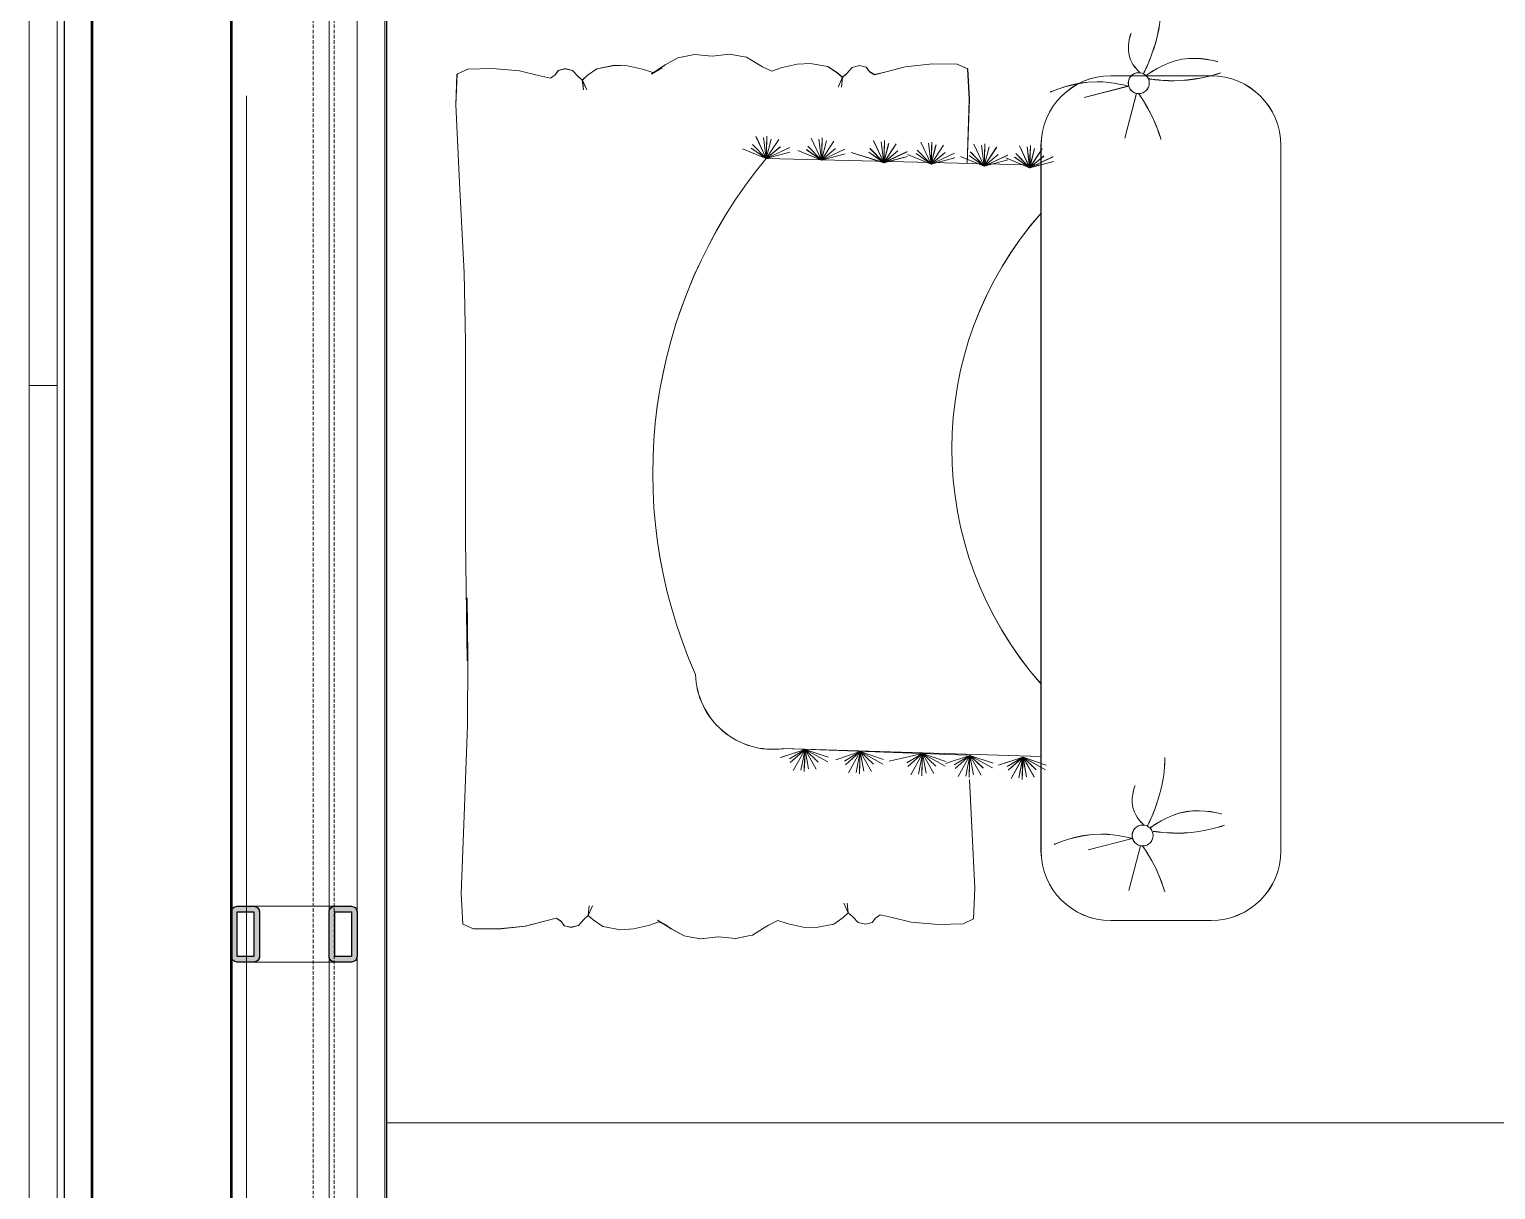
# Model space of a CAD drawing. Header units: millimetres. Extents: x 26282 to 30760, y 1404 to 4574.
# Drawn here: x 27664.8 to 27769.9, y 3028.7 to 3111.9 of the extents above; entities that cross this region are included whole.
import ezdxf

# ---------------------------------------------------------------- set-up
doc = ezdxf.new("R2010")
doc.units = ezdxf.units.MM
doc.header["$LTSCALE"] = 0.25
for name, pattern in [('01-2BASEMENT$0$HIDDEN', [0.375, 0.25, -0.125]), ('DUZ', [0]), ('HIDDEN', [0.375, 0.25, -0.125])]:
    doc.linetypes.add(name, pattern=pattern)
for name, color, linetype, lineweight in [('AB-DUV', 4, 'Continuous', 50), ('FURNITURE (3RDF)', 43, 'Continuous', 20), ('HIDDEN (3RDF)', 145, 'HIDDEN', 13), ('LIGHTENING FIXTURE (3RDF)', 50, 'Continuous', 20), ('METAL PROFILE (3RDF)', 251, 'Continuous', 18), ('seramik-wall-vawe', 73, 'DUZ', 15), ('TEFRİŞ', 181, 'Continuous', 20), ('WALL CLADDING (3RDF)', 43, 'Continuous', 13)]:
    doc.layers.add(name, color=color, linetype=linetype, lineweight=lineweight)
for name, color, linetype in [('ID-PROFIL', 145, 'Continuous'), ('LEATHER (3RDF)', 57, 'Continuous'), ('SIVA (3RDF)', 181, 'Continuous')]:
    doc.layers.add(name, color=color, linetype=linetype)

# ---------------------------------------------------------------- blocks, each defined once
blk = doc.blocks.new('20x40 profil')
at = {"layer": 'METAL PROFILE (3RDF)'}
h = blk.add_hatch(color=256, dxfattribs=at)
edge = h.paths.add_edge_path()
edge.add_line((-1.6, 2), (1.6, 2))
edge.add_arc((1.6, 1.6), 0.4, 360, 450, ccw=False)
edge.add_line((2, 1.6), (2, 0.4))
edge.add_arc((1.6, 0.4), 0.4, 270, 360, ccw=False)
edge.add_line((1.6, 0), (-1.6, 0))
edge.add_arc((-1.6, 0.4), 0.4, 180, 270, ccw=False)
edge.add_line((-2, 0.4), (-2, 1.6))
edge.add_arc((-1.6, 1.6), 0.4, 90, 180, ccw=False)
h.paths.add_polyline_path([(-1.6, 1.6), (1.6, 1.6), (1.6, 0.4), (-1.6, 0.4)], flags=16)
at = {"layer": 'ID-PROFIL'}
blk.add_lwpolyline([(1.6, 2), (-1.6, 2, 0.414214), (-2, 1.6), (-2, 0.4, 0.414214), (-1.6, 0), (1.6, 0, 0.414214), (2, 0.4), (2, 1.6, 0.414214)], format="xyb", close=True, dxfattribs=at)
blk.add_lwpolyline([(1.6, 1.6), (-1.6, 1.6), (-1.6, 0.4), (1.6, 0.4)], close=True, dxfattribs=at)
blk = doc.blocks.new('A$C266E249E')
for p, q in [((141.2, 99.1), (94.6, 71.5)), ((94.2, 58.9), (141.2, 31.3))]:
    blk.add_line(p, q)
blk.add_circle((83.8, 65.6), 12.4)
for points, knots in [([(94.8, 71.2), (94.8, 71.2), (104, 88), (117.3, 101.4), (137.4, 121.6), (165.1, 131.9), (165.1, 131.9)], [0, 0, 0, 0, 1, 1, 1, 2, 2, 2, 2]), ([(71.2, 69.8), (71.2, 69.8), (38.7, 79.9), (12.9, 100.7), (8.3, 104.4), (4.1, 108.3), (0.2, 112.2)], [0, 0, 0, 0, 1, 1, 1, 1.244035, 1.244035, 1.244035, 1.244035]), ([(74, 74.2), (74, 74.2), (74.6, 83.5), (71.2, 91.8), (65.2, 106.7), (48.5, 113.6), (48.5, 113.6)], [0, 0, 0, 0, 1, 1, 1, 2, 2, 2, 2]), ([(70.5, 65.6), (70.5, 65.6), (46.5, 62.6), (27.7, 49.3), (10.4, 37), (0, 17.6), (0, 17.6)], [0, 0, 0, 0, 1, 1, 1, 2, 2, 2, 2]), ([(71.6, 60.4), (71.6, 60.4), (60.9, 45.7), (47.5, 33.4), (29.3, 16.9), (6.9, 5.7), (6.9, 5.7)], [0, 0, 0, 0, 1, 1, 1, 2, 2, 2, 2]), ([(92.6, 56.9), (92.6, 56.9), (95.3, 40.8), (100.8, 25.6), (105.6, 12.4), (112.3, 0), (112.3, 0)], [0, 0, 0, 0, 1, 1, 1, 2, 2, 2, 2])]:
    blk.add_open_spline(points, degree=3, knots=knots)
blk = doc.blocks.new('A$C7FB01C9C')
for p, q in [((4.6, 199), (94.6, 199)), ((4.6, 88.1), (4.6, 199)), ((18.84, 193.51), (18.5, 192.74)), ((21.04, 193.63), (18.84, 193.51)), ((26.61, 193.43), (21.04, 193.63)), ((72.01, 193.75), (65.53, 193.42)), ((77.59, 194.02), (72.01, 193.75)), ((79.78, 193.94), (77.59, 194.02)), ((80.14, 193.17), (79.78, 193.94)), ((18.5, 192.74), (18.49, 190.99)), ((33.1, 193.18), (26.61, 193.43)), ((33.1, 193.18), (38.03, 193.16)), ((46.4, 193.33), (37.72, 193.21)), ((37.72, 193.21), (42.23, 193.21)), ((42.23, 193.21), (38.03, 193.16)), ((60.6, 193.33), (46.4, 193.33)), ((65.53, 193.42), (60.6, 193.33)), ((80.19, 191.42), (80.14, 193.17)), ((80.02, 189.46), (80.19, 191.42)), ((18.49, 190.99), (18.7, 189.04)), ((79.7, 188.08), (80.02, 189.46)), ((18.7, 189.04), (19.05, 187.66)), ((19.05, 187.66), (19.26, 186.82)), ((79.51, 187.24), (79.7, 188.08)), ((79.73, 186.89), (79.51, 187.24)), ((18.72, 186.24), (18.61, 185.75)), ((19.04, 186.47), (18.72, 186.24)), ((19.26, 186.82), (19.04, 186.47)), ((80.06, 186.67), (79.73, 186.89)), ((80.05, 185.65), (80.18, 186.18)), ((80.18, 186.18), (80.06, 186.67)), ((18.61, 185.75), (18.75, 185.22)), ((18.75, 185.22), (19.17, 184.85)), ((79.36, 184.95), (79.63, 185.27)), ((79.63, 185.27), (80.05, 185.65)), ((19.14, 184.17), (18.66, 183.49)), ((19.45, 184.53), (19.14, 184.17)), ((19.17, 184.85), (19.45, 184.53)), ((19.45, 184.53), (20.16, 184.45)), ((20.15, 184.22), (19.45, 184.53)), ((78.66, 184.86), (79.36, 184.95)), ((79.36, 184.95), (78.66, 184.63)), ((79.68, 184.59), (79.36, 184.95)), ((80.17, 183.92), (79.68, 184.59)), ((18.66, 183.49), (18.44, 182.21)), ((80.42, 182.64), (80.17, 183.92)), ((18.44, 182.21), (18.49, 181.27)), ((80.39, 181.71), (80.42, 182.64)), ((18.75, 180.21), (18.49, 181.27)), ((80.15, 180.64), (80.39, 181.71)), ((19.01, 179.47), (18.75, 180.21)), ((79.8, 179.99), (80.45, 179)), ((80.24, 179.22), (79.8, 179.99)), ((79.91, 179.89), (80.15, 180.64)), ((80.24, 179.22), (79.91, 179.89)), ((18.49, 178.57), (19.12, 179.56)), ((18.69, 178.79), (19.12, 179.56)), ((19.01, 179.47), (18.69, 178.79)), ((80.45, 179), (80.96, 178.09)), ((18, 177.65), (18.49, 178.57)), ((80.96, 178.09), (81.01, 177.86)), ((81.01, 177.86), (81.2, 176.91)), ((17.95, 177.42), (17.78, 176.46)), ((17.95, 177.42), (18, 177.65)), ((81.2, 176.91), (81.08, 175.64)), ((17.78, 176.46), (17.93, 175.2)), ((81.22, 174.4), (81.08, 175.64)), ((17.81, 173.95), (17.93, 175.2)), ((18, 173.03), (17.81, 173.95)), ((81.05, 173.47), (81.22, 174.4)), ((18.05, 172.74), (18, 173.03)), ((18.56, 171.95), (18.05, 172.74)), ((73.74, 171.76), (74.44, 173.46)), ((73.74, 171.76), (74.49, 172.84)), ((73.74, 171.76), (74.75, 172.75)), ((73.74, 171.76), (75.31, 172.5)), ((80.32, 172.03), (81.01, 173.18)), ((81.05, 173.47), (81.01, 173.18)), ((18.56, 171.95), (18.76, 171.6)), ((18.76, 171.6), (19.1, 170.94)), ((73.26, 152.06), (73.74, 171.76)), ((73.74, 171.76), (75.24, 171.95)), ((73.74, 171.76), (75.06, 171.72)), ((73.74, 171.76), (75.33, 171.71)), ((73.74, 171.76), (74.58, 170.75)), ((73.74, 171.76), (75.12, 171.41)), ((73.74, 171.76), (74.19, 170.06)), ((73.74, 171.76), (75.1, 170.86)), ((73.74, 171.76), (74.53, 170.08)), ((80, 171.36), (80.32, 172.03)), ((19.1, 170.94), (18.85, 170.18)), ((31.37, 168.98), (30.79, 170.73)), ((30.86, 152.06), (31.43, 170.55)), ((30.96, 157.36), (31.43, 170.55)), ((80, 171.36), (80.26, 170.61)), ((80.26, 170.61), (80.51, 169.55)), ((18.85, 170.18), (18.62, 169.12)), ((31.37, 168.98), (29.85, 169.82)), ((31.37, 168.98), (30.43, 170.04)), ((31.37, 168.98), (30.69, 170.1)), ((73.62, 167.81), (74.32, 169.5)), ((80.56, 168.62), (80.51, 169.55)), ((18.62, 169.12), (18.59, 168.19)), ((31.37, 168.98), (29.78, 169.04)), ((31.37, 168.98), (29.88, 169.27)), ((31.37, 168.98), (29.95, 168.18)), ((31.37, 168.98), (29.97, 168.72)), ((31.37, 168.98), (30.05, 169.03)), ((31.37, 168.98), (30.46, 168.03)), ((31.37, 168.98), (30.47, 167.35)), ((31.37, 168.98), (30.8, 167.32)), ((73.62, 167.81), (74.37, 168.88)), ((73.62, 167.81), (74.63, 168.79)), ((73.62, 167.81), (75.19, 168.54)), ((80.34, 167.34), (80.56, 168.62)), ((18.59, 168.19), (18.83, 166.91)), ((73.62, 167.81), (75.12, 167.99)), ((73.62, 167.81), (74.41, 166.12)), ((73.62, 167.81), (74.98, 166.91)), ((73.62, 167.81), (74.07, 166.1)), ((73.62, 167.81), (75, 167.45)), ((73.62, 167.81), (74.46, 166.79)), ((73.62, 167.81), (75.21, 167.75)), ((73.62, 167.81), (74.94, 167.76)), ((79.87, 166.66), (80.34, 167.34)), ((18.83, 166.91), (19.32, 166.24)), ((19.32, 166.24), (19.64, 165.88)), ((20.35, 166.2), (19.64, 165.88)), ((31.21, 165.02), (30.53, 166.15)), ((31.21, 165.02), (30.63, 166.77)), ((79.56, 166.3), (78.85, 166.61)), ((78.85, 166.37), (79.56, 166.3)), ((79.56, 166.3), (79.87, 166.66)), ((79.83, 165.98), (79.56, 166.3)), ((18.96, 165.18), (18.83, 164.64)), ((19.37, 165.56), (18.96, 165.18)), ((19.64, 165.88), (19.37, 165.56)), ((19.64, 165.88), (20.34, 165.97)), ((31.21, 165.02), (29.62, 165.08)), ((31.21, 165.02), (29.69, 165.86)), ((31.21, 165.02), (29.72, 165.32)), ((31.21, 165.02), (30.27, 166.08)), ((73.44, 163.34), (74.16, 165.68)), ((80.26, 165.6), (79.83, 165.98)), ((80.4, 165.07), (80.26, 165.6)), ((18.83, 164.64), (18.95, 164.16)), ((18.95, 164.16), (19.27, 163.93)), ((31.21, 165.02), (29.79, 164.22)), ((31.21, 165.02), (29.81, 164.77)), ((31.21, 165.02), (29.89, 165.07)), ((31.21, 165.02), (30.3, 164.07)), ((31.21, 165.02), (30.31, 163.4)), ((31.21, 165.02), (30.64, 163.36)), ((73.44, 163.34), (74.2, 164.41)), ((73.44, 163.34), (74.45, 164.32)), ((73.44, 163.34), (75.02, 164.07)), ((79.75, 164.01), (79.97, 164.36)), ((79.97, 164.36), (80.29, 164.59)), ((80.29, 164.59), (80.4, 165.07)), ((19.27, 163.93), (19.5, 163.59)), ((19.5, 163.59), (19.31, 162.74)), ((73.44, 163.34), (74.94, 163.53)), ((73.44, 163.34), (74.76, 163.29)), ((73.44, 163.34), (75.03, 163.28)), ((73.44, 163.34), (74.28, 162.33)), ((73.44, 163.34), (74.82, 162.98)), ((73.44, 163.34), (73.89, 161.64)), ((73.44, 163.34), (74.8, 162.44)), ((73.44, 163.34), (74.23, 161.65)), ((79.96, 163.17), (79.75, 164.01)), ((80.31, 161.79), (79.96, 163.17)), ((19.31, 162.74), (18.99, 161.36)), ((31.07, 160.56), (30.52, 162.94)), ((18.99, 161.36), (18.82, 159.4)), ((31.07, 160.56), (29.55, 161.4)), ((31.07, 160.56), (30.13, 161.61)), ((31.07, 160.56), (30.4, 161.68)), ((73.33, 159.94), (74.03, 161.64)), ((73.33, 159.94), (74.09, 161.02)), ((73.33, 159.94), (74.34, 160.93)), ((80.52, 159.83), (80.31, 161.79)), ((31.07, 160.56), (29.48, 160.61)), ((31.07, 160.56), (29.59, 160.85)), ((31.07, 160.56), (29.65, 159.75)), ((31.07, 160.56), (29.67, 160.3)), ((31.07, 160.56), (29.75, 160.6)), ((31.07, 160.56), (30.17, 159.61)), ((31.07, 160.56), (30.17, 158.93)), ((31.07, 160.56), (30.51, 158.89)), ((73.33, 159.94), (74.91, 160.68)), ((73.33, 159.94), (74.84, 160.13)), ((73.33, 159.94), (74.66, 159.9)), ((73.33, 159.94), (74.92, 159.89)), ((73.33, 159.94), (74.17, 158.93)), ((73.33, 159.94), (74.71, 159.59)), ((73.33, 159.94), (73.78, 158.24)), ((73.33, 159.94), (74.69, 159.04)), ((73.33, 159.94), (74.12, 158.26)), ((80.5, 158.08), (80.52, 159.83)), ((18.82, 159.4), (18.87, 157.65)), ((30.94, 157.16), (30.36, 158.91)), ((30.94, 157.16), (29.42, 158)), ((30.94, 157.16), (30, 158.22)), ((30.94, 157.16), (30.26, 158.28)), ((73.19, 156.14), (73.89, 157.84)), ((80.16, 157.32), (80.5, 158.08)), ((18.87, 157.65), (19.22, 156.89)), ((19.22, 156.89), (21.42, 156.8)), ((21.42, 156.8), (29.2, 157.18)), ((30.94, 157.16), (29.35, 157.22)), ((30.94, 157.16), (29.45, 157.45)), ((30.94, 157.16), (29.52, 156.36)), ((30.94, 157.16), (29.54, 156.91)), ((30.94, 157.16), (29.62, 157.21)), ((30.94, 157.16), (30.04, 156.21)), ((30.94, 157.16), (30.04, 155.53)), ((30.94, 157.16), (30.37, 155.5)), ((73.19, 156.14), (73.95, 157.21)), ((73.19, 156.14), (74.21, 157.12)), ((73.19, 156.14), (74.77, 156.87)), ((73.39, 157.36), (77.97, 157.2)), ((77.97, 157.2), (80.16, 157.32)), ((73.19, 156.14), (74.7, 156.32)), ((73.19, 156.14), (74.52, 156.09)), ((73.19, 156.14), (74.78, 156.08)), ((73.19, 156.14), (74.03, 155.12)), ((73.19, 156.14), (74.57, 155.78)), ((73.19, 156.14), (73.64, 154.44)), ((73.19, 156.14), (74.55, 155.24)), ((73.19, 156.14), (73.98, 154.45)), ((30.81, 153.35), (30.23, 155.1)), ((73.08, 152.87), (73.78, 154.57)), ((30.81, 153.35), (29.29, 154.19)), ((30.81, 153.35), (29.32, 153.65)), ((30.81, 153.35), (29.87, 154.41)), ((30.81, 153.35), (30.13, 154.48)), ((73.08, 152.87), (73.83, 153.95)), ((73.08, 152.87), (74.09, 153.86)), ((73.08, 152.87), (74.65, 153.61)), ((30.81, 153.35), (29.22, 153.41)), ((30.81, 153.35), (29.39, 152.55)), ((30.81, 153.35), (29.41, 153.1)), ((30.81, 153.35), (29.49, 153.4)), ((30.81, 153.35), (29.9, 152.4)), ((30.81, 153.35), (29.91, 151.73)), ((30.81, 153.35), (30.24, 151.69)), ((73.08, 152.87), (74.58, 153.06)), ((73.08, 152.87), (73.87, 151.19)), ((73.08, 152.87), (74.44, 151.97)), ((73.08, 152.87), (73.53, 151.17)), ((73.08, 152.87), (74.46, 152.52)), ((73.08, 152.87), (73.92, 151.86)), ((73.08, 152.87), (74.67, 152.82)), ((73.08, 152.87), (74.4, 152.83)), ((74.67, 152.06), (24.1, 152.06)), ((19.1, 147.06), (19.1, 139.86)), ((79.67, 139.86), (79.67, 147.06)), ((24.1, 134.86), (74.67, 134.86))]:
    blk.add_line(p, q)
for centre, radius, start, end in [((51.16, 144.49), 35.41, 50.3753, 114.017), ((36.92, 171.29), 5.55, 91.8209, 187.6573), ((52.94, 132.96), 25.49, 48.5282, 131.4718), ((24.1, 147.06), 5, 90, 180), ((74.67, 147.06), 5, 0, 90), ((24.1, 139.86), 5, 180, 270), ((74.67, 139.86), 5, 270, 0)]:
    blk.add_arc(centre, radius, start, end)
at = {"extrusion": (0, 0, -1), "xscale": 0.0607998452222824, "yscale": 0.0607998452222824, "zscale": -0.0607998452222824, "rotation": 45.00000000000016}
for p in [(-25.98, 138.35), (-79.93, 138.63)]:
    blk.add_blockref('A$C266E249E', p, dxfattribs=at)
blk = doc.blocks.new('ODA-210')
at = {"layer": 'METAL PROFILE (3RDF)'}
h = blk.add_hatch(color=256, dxfattribs=at)
edge = h.paths.add_edge_path()
edge.add_line((100.6, 201.1), (103.8, 201.1))
edge.add_arc((103.8, 200.7), 0.4, 0, 90, ccw=False)
edge.add_line((104.2, 200.7), (104.2, 199.5))
edge.add_arc((103.8, 199.5), 0.4, -90, 0, ccw=False)
edge.add_line((103.8, 199.1), (100.6, 199.1))
edge.add_arc((100.6, 199.5), 0.4, -180, -90, ccw=False)
edge.add_line((100.2, 199.5), (100.2, 200.7))
edge.add_arc((100.6, 200.7), 0.4, -270, -180, ccw=False)
h.paths.add_polyline_path([(100.6, 200.7), (103.8, 200.7), (103.8, 199.5), (100.6, 199.5)], flags=16)
h = blk.add_hatch(color=256, dxfattribs=at)
edge = h.paths.add_edge_path()
edge.add_line((100.6, 194.1), (103.8, 194.1))
edge.add_arc((103.8, 193.7), 0.4, 0, 90, ccw=False)
edge.add_line((104.2, 193.7), (104.2, 192.5))
edge.add_arc((103.8, 192.5), 0.4, -90, 0, ccw=False)
edge.add_line((103.8, 192.1), (100.6, 192.1))
edge.add_arc((100.6, 192.5), 0.4, -180, -90, ccw=False)
edge.add_line((100.2, 192.5), (100.2, 193.7))
edge.add_arc((100.6, 193.7), 0.4, -270, -180, ccw=False)
h.paths.add_polyline_path([(100.6, 193.7), (103.8, 193.7), (103.8, 192.5), (100.6, 192.5)], flags=16)
at = {"layer": 'HIDDEN (3RDF)', "ltscale": 10, "elevation": 0}
for points in [[(-3.69, 192.1), (181.32, 192.1)], [(-3.69, 190.1), (181.32, 190.1)]]:
    blk.add_lwpolyline(points, dxfattribs=at)
at = {"layer": 'LEATHER (3RDF)', "elevation": -2.27}
blk.add_lwpolyline([(19.72, 192.2), (14.62, 192.2), (14.62, 190), (166.32, 190), (166.32, 192.2), (161.22, 192.2)], dxfattribs=at)
at = {"layer": 'LIGHTENING FIXTURE (3RDF)', "linetype": '01-2BASEMENT$0$HIDDEN', "ltscale": 4}
for p, q in [((19.72, 195.25, -2.27), (163.16, 195.25, -2.27)), ((19.72, 193.75, -2.27), (163.16, 193.75, -2.27))]:
    blk.add_line(p, q, dxfattribs=at)
at = {"layer": 'METAL PROFILE (3RDF)'}
blk.add_line((-52.42, 201.1, -5.07), (181.32, 201.1, -0.02), dxfattribs=at)
at = {"layer": 'METAL PROFILE (3RDF)', "elevation": 0}
for points in [[(100.2, 193.1), (100.2, 200.1)], [(104.2, 193.1), (104.2, 200.1)], [(21.72, 194.1), (159.22, 194.1)]]:
    blk.add_lwpolyline(points, dxfattribs=at)
at = {"layer": 'WALL CLADDING (3RDF)', "ltscale": 0.25}
for p, q in [((16.72, 192.1, 0), (164.22, 192.1, 0)), ((14.72, 190.1, 0), (166.22, 190.1, 0))]:
    blk.add_line(p, q, dxfattribs=at)
at = {"layer": 'FURNITURE (3RDF)', "xscale": -1}
blk.add_blockref('A$C7FB01C9C', (120.32, -9, 0), dxfattribs=at)
at = {"layer": 'METAL PROFILE (3RDF)', "color": 4}
for p in [(102.2, 199.1, 0), (102.2, 192.1, 0)]:
    blk.add_blockref('20x40 profil', p, dxfattribs=at)
blk = doc.blocks.new('A$C187D15ED')
at = {"layer": 'FURNITURE (3RDF)', "xscale": -1, "rotation": 90}
blk.add_blockref('ODA-210', (8309.96, 2944.21, 0), dxfattribs=at)

msp = doc.modelspace()

# ---------------------------------------------------------------- linework, layer by layer
at = {"layer": 'AB-DUV', "ltscale": 100}
msp.add_lwpolyline([(27669.283, 2835.735), (27669.283, 3221.031)], dxfattribs=at)
at = {"layer": 'seramik-wall-vawe', "ltscale": 0.25}
for points in [[(27664.783, 3086.39), (27666.783, 3086.39), (27666.783, 3146.39), (27664.783, 3146.39)], [(27664.783, 3026.39), (27666.783, 3026.39), (27666.783, 3086.39), (27664.783, 3086.39)]]:
    msp.add_lwpolyline(points, close=True, dxfattribs=at)
at = {"layer": 'SIVA (3RDF)'}
msp.add_line((27667.283, 3233.39), (27667.283, 2785.39), dxfattribs=at)

# ---------------------------------------------------------------- block references
at = {"layer": 'AB-DUV', "ltscale": 100}
msp.add_blockref('A$C187D15ED', (19570.424, 205.028, 5.126), dxfattribs=at)

# ---------------------------------------------------------------- next in the draw order: hatches: boundary and pattern name
at = {"layer": 'METAL PROFILE (3RDF)'}
h = msp.add_hatch(color=256, dxfattribs=at)
edge = h.paths.add_edge_path()
edge.add_line((27679.283, 3048.636), (27679.283, 3045.436))
edge.add_arc((27679.683, 3045.436), 0.4, 180, 270)
edge.add_line((27679.683, 3045.036), (27680.883, 3045.036))
edge.add_arc((27680.883, 3045.436), 0.4, 270, 360)
edge.add_line((27681.283, 3045.436), (27681.283, 3048.636))
edge.add_arc((27680.883, 3048.636), 0.4, 360, 450)
edge.add_line((27680.883, 3049.036), (27679.683, 3049.036))
edge.add_arc((27679.683, 3048.636), 0.4, 450, 540)
h.paths.add_polyline_path([(27679.683, 3048.636), (27679.683, 3045.436), (27680.883, 3045.436), (27680.883, 3048.636)], flags=16)
h = msp.add_hatch(color=256, dxfattribs=at)
edge = h.paths.add_edge_path()
edge.add_line((27679.283, 3048.636), (27679.283, 3045.436))
edge.add_arc((27679.683, 3045.436), 0.4, -180, -90)
edge.add_line((27679.683, 3045.036), (27680.883, 3045.036))
edge.add_arc((27680.883, 3045.436), 0.4, -90, 0)
edge.add_line((27681.283, 3045.436), (27681.283, 3048.636))
edge.add_arc((27680.883, 3048.636), 0.4, 0, 90)
edge.add_line((27680.883, 3049.036), (27679.683, 3049.036))
edge.add_arc((27679.683, 3048.636), 0.4, 90, 180)
h.paths.add_polyline_path([(27679.683, 3048.636), (27679.683, 3045.436), (27680.883, 3045.436), (27680.883, 3048.636)], flags=16)
h = msp.add_hatch(color=256, dxfattribs=at)
edge = h.paths.add_edge_path()
edge.add_line((27686.283, 3048.636), (27686.283, 3045.436))
edge.add_arc((27686.683, 3045.436), 0.4, 180, 270)
edge.add_line((27686.683, 3045.036), (27687.883, 3045.036))
edge.add_arc((27687.883, 3045.436), 0.4, 270, 360)
edge.add_line((27688.283, 3045.436), (27688.283, 3048.636))
edge.add_arc((27687.883, 3048.636), 0.4, 360, 450)
edge.add_line((27687.883, 3049.036), (27686.683, 3049.036))
edge.add_arc((27686.683, 3048.636), 0.4, 450, 540)
h.paths.add_polyline_path([(27686.683, 3048.636), (27686.683, 3045.436), (27687.883, 3045.436), (27687.883, 3048.636)], flags=16)
h = msp.add_hatch(color=256, dxfattribs=at)
edge = h.paths.add_edge_path()
edge.add_line((27686.283, 3048.636), (27686.283, 3045.436))
edge.add_arc((27686.683, 3045.436), 0.4, -180, -90)
edge.add_line((27686.683, 3045.036), (27687.883, 3045.036))
edge.add_arc((27687.883, 3045.436), 0.4, -90, 0)
edge.add_line((27688.283, 3045.436), (27688.283, 3048.636))
edge.add_arc((27687.883, 3048.636), 0.4, 0, 90)
edge.add_line((27687.883, 3049.036), (27686.683, 3049.036))
edge.add_arc((27686.683, 3048.636), 0.4, 90, 180)
h.paths.add_polyline_path([(27686.683, 3048.636), (27686.683, 3045.436), (27687.883, 3045.436), (27687.883, 3048.636)], flags=16)

# ---------------------------------------------------------------- next in the draw order: linework, layer by layer
at = {"layer": 'AB-DUV', "ltscale": 100}
msp.add_lwpolyline([(27679.283, 2835.735), (27679.283, 3221.031)], dxfattribs=at)
at = {"layer": 'FURNITURE (3RDF)'}
for p, q in [((27690.385, 3033.514, 5.126), (27690.385, 3123.514, 5.126)), ((27706.744, 3109.332, 5.126), (27705.47, 3109.088, 5.126)), ((27707.678, 3109.303, 5.126), (27706.744, 3109.332, 5.126)), ((27708.743, 3109.067, 5.126), (27707.678, 3109.303, 5.126)), ((27709.399, 3108.715, 5.126), (27710.387, 3109.362, 5.126)), ((27710.161, 3109.158, 5.126), (27709.399, 3108.715, 5.126)), ((27710.161, 3109.158, 5.126), (27709.494, 3108.823, 5.126)), ((27710.387, 3109.362, 5.126), (27711.294, 3109.873, 5.126)), ((27711.294, 3109.873, 5.126), (27711.523, 3109.925, 5.126)), ((27711.523, 3109.925, 5.126), (27712.478, 3110.112, 5.126)), ((27712.478, 3110.112, 5.126), (27713.749, 3109.995, 5.126)), ((27714.988, 3110.138, 5.126), (27713.749, 3109.995, 5.126)), ((27715.911, 3109.97, 5.126), (27714.988, 3110.138, 5.126)), ((27715.911, 3109.97, 5.126), (27716.209, 3109.924, 5.126)), ((27717.353, 3109.233, 5.126), (27716.209, 3109.924, 5.126)), ((27718.024, 3108.912, 5.126), (27717.353, 3109.233, 5.126)), ((27718.024, 3108.912, 5.126), (27718.772, 3109.171, 5.126)), ((27718.772, 3109.171, 5.126), (27719.834, 3109.43, 5.126)), ((27720.767, 3109.478, 5.126), (27719.834, 3109.43, 5.126)), ((27722.045, 3109.261, 5.126), (27720.767, 3109.478, 5.126)), ((27722.726, 3108.785, 5.126), (27722.045, 3109.261, 5.126)), ((27723.781, 3109.174, 5.126), (27723.406, 3108.749, 5.126)), ((27724.313, 3109.313, 5.126), (27723.781, 3109.174, 5.126)), ((27724.797, 3109.202, 5.126), (27724.313, 3109.313, 5.126)), ((27725.028, 3108.881, 5.126), (27724.797, 3109.202, 5.126)), ((27727.594, 3109.222, 5.126), (27726.219, 3108.873, 5.126)), ((27729.55, 3109.434, 5.126), (27727.594, 3109.222, 5.126)), ((27731.303, 3109.418, 5.126), (27729.55, 3109.434, 5.126)), ((27732.069, 3109.079, 5.126), (27731.303, 3109.418, 5.126)), ((27695.449, 3108.697, 5.126), (27695.361, 3106.503, 5.126)), ((27696.211, 3109.053, 5.126), (27695.449, 3108.697, 5.126)), ((27697.963, 3109.106, 5.126), (27696.211, 3109.053, 5.126)), ((27699.921, 3108.934, 5.126), (27697.963, 3109.106, 5.126)), ((27701.301, 3108.613, 5.126), (27699.921, 3108.934, 5.126)), ((27702.144, 3108.424, 5.126), (27701.301, 3108.613, 5.126)), ((27702.491, 3108.647, 5.126), (27702.144, 3108.424, 5.126)), ((27702.718, 3108.973, 5.126), (27702.491, 3108.647, 5.126)), ((27703.201, 3109.093, 5.126), (27702.718, 3108.973, 5.126)), ((27703.735, 3108.966, 5.126), (27703.201, 3109.093, 5.126)), ((27704.115, 3108.548, 5.126), (27703.735, 3108.966, 5.126)), ((27704.436, 3108.279, 5.126), (27704.115, 3108.548, 5.126)), ((27704.794, 3108.598, 5.126), (27704.436, 3108.279, 5.126)), ((27704.524, 3107.578, 5.126), (27704.436, 3108.279, 5.126)), ((27704.436, 3108.279, 5.126), (27704.756, 3107.576, 5.126)), ((27705.47, 3109.088, 5.126), (27704.794, 3108.598, 5.126)), ((27709.494, 3108.823, 5.126), (27708.743, 3109.067, 5.126)), ((27723.089, 3108.473, 5.126), (27722.726, 3108.785, 5.126)), ((27723.089, 3108.473, 5.126), (27722.778, 3107.768, 5.126)), ((27723.01, 3107.766, 5.126), (27723.089, 3108.473, 5.126)), ((27723.406, 3108.749, 5.126), (27723.089, 3108.473, 5.126)), ((27725.378, 3108.666, 5.126), (27725.028, 3108.881, 5.126)), ((27726.219, 3108.873, 5.126), (27725.378, 3108.666, 5.126)), ((27732.186, 3106.886, 5.126), (27732.069, 3109.079, 5.126)), ((27749.528, 3108.59, 5.126), (27742.328, 3108.59, 5.126)), ((27740.429, 3107.035, 5.126), (27743.617, 3107.847, 5.126)), ((27744.176, 3107.325, 5.126), (27743.344, 3104.12, 5.126)), ((27695.361, 3106.503, 5.126), (27695.632, 3100.931, 5.126)), ((27732.024, 3102.305, 5.126), (27732.186, 3106.886, 5.126)), ((27717.62, 3102.654, 5.126), (27716.889, 3104.229, 5.126)), ((27717.62, 3102.654, 5.126), (27717.433, 3104.158, 5.126)), ((27717.62, 3102.654, 5.126), (27717.676, 3104.243, 5.126)), ((27717.62, 3102.654, 5.126), (27717.975, 3104.035, 5.126)), ((27717.62, 3102.654, 5.126), (27718.521, 3104.015, 5.126)), ((27717.62, 3102.654, 5.126), (27717.667, 3103.979, 5.126)), ((27721.578, 3102.535, 5.126), (27720.848, 3104.11, 5.126)), ((27721.578, 3102.535, 5.126), (27721.392, 3104.039, 5.126)), ((27721.578, 3102.535, 5.126), (27721.635, 3104.124, 5.126)), ((27721.578, 3102.535, 5.126), (27721.934, 3103.916, 5.126)), ((27721.578, 3102.535, 5.126), (27722.48, 3103.896, 5.126)), ((27726.045, 3102.357, 5.126), (27725.314, 3103.931, 5.126)), ((27726.045, 3102.357, 5.126), (27726.101, 3103.946, 5.126)), ((27717.62, 3102.654, 5.126), (27715.922, 3103.353, 5.126)), ((27717.62, 3102.654, 5.126), (27716.548, 3103.409, 5.126)), ((27717.62, 3102.654, 5.126), (27716.635, 3103.666, 5.126)), ((27717.62, 3102.654, 5.126), (27718.633, 3103.491, 5.126)), ((27717.62, 3102.654, 5.126), (27719.308, 3103.441, 5.126)), ((27717.62, 3102.654, 5.126), (27719.322, 3103.103, 5.126)), ((27721.578, 3102.535, 5.126), (27719.88, 3103.234, 5.126)), ((27721.578, 3102.535, 5.126), (27720.506, 3103.29, 5.126)), ((27721.578, 3102.535, 5.126), (27720.594, 3103.547, 5.126)), ((27721.578, 3102.535, 5.126), (27721.625, 3103.86, 5.126)), ((27721.578, 3102.535, 5.126), (27722.591, 3103.372, 5.126)), ((27721.578, 3102.535, 5.126), (27723.266, 3103.322, 5.126)), ((27721.578, 3102.535, 5.126), (27723.28, 3102.984, 5.126)), ((27726.045, 3102.357, 5.126), (27723.708, 3103.078, 5.126)), ((27726.045, 3102.357, 5.126), (27724.973, 3103.111, 5.126)), ((27726.045, 3102.357, 5.126), (27725.06, 3103.368, 5.126)), ((27726.045, 3102.357, 5.126), (27725.858, 3103.86, 5.126)), ((27726.045, 3102.357, 5.126), (27726.4, 3103.737, 5.126)), ((27726.045, 3102.357, 5.126), (27726.946, 3103.718, 5.126)), ((27726.045, 3102.357, 5.126), (27726.092, 3103.681, 5.126)), ((27726.045, 3102.357, 5.126), (27727.058, 3103.194, 5.126)), ((27726.045, 3102.357, 5.126), (27727.733, 3103.144, 5.126)), ((27729.44, 3102.249, 5.126), (27727.742, 3102.947, 5.126)), ((27729.44, 3102.249, 5.126), (27728.368, 3103.003, 5.126)), ((27729.44, 3102.249, 5.126), (27728.455, 3103.26, 5.126)), ((27729.44, 3102.249, 5.126), (27728.71, 3103.823, 5.126)), ((27729.44, 3102.249, 5.126), (27729.254, 3103.752, 5.126)), ((27729.44, 3102.249, 5.126), (27729.496, 3103.838, 5.126)), ((27729.44, 3102.249, 5.126), (27729.796, 3103.629, 5.126)), ((27729.44, 3102.249, 5.126), (27730.342, 3103.61, 5.126)), ((27729.44, 3102.249, 5.126), (27729.487, 3103.573, 5.126)), ((27729.44, 3102.249, 5.126), (27730.453, 3103.086, 5.126)), ((27729.44, 3102.249, 5.126), (27731.128, 3103.036, 5.126)), ((27733.248, 3102.11, 5.126), (27732.176, 3102.865, 5.126)), ((27733.248, 3102.11, 5.126), (27732.263, 3103.121, 5.126)), ((27733.248, 3102.11, 5.126), (27732.517, 3103.685, 5.126)), ((27733.248, 3102.11, 5.126), (27733.061, 3103.613, 5.126)), ((27733.248, 3102.11, 5.126), (27733.304, 3103.699, 5.126)), ((27733.248, 3102.11, 5.126), (27733.603, 3103.49, 5.126)), ((27733.248, 3102.11, 5.126), (27734.149, 3103.471, 5.126)), ((27733.248, 3102.11, 5.126), (27733.295, 3103.434, 5.126)), ((27733.248, 3102.11, 5.126), (27734.261, 3102.947, 5.126)), ((27733.248, 3102.11, 5.126), (27734.936, 3102.897, 5.126)), ((27736.51, 3101.996, 5.126), (27735.526, 3103.007, 5.126)), ((27736.51, 3101.996, 5.126), (27735.78, 3103.571, 5.126)), ((27736.51, 3101.996, 5.126), (27736.324, 3103.499, 5.126)), ((27736.51, 3101.996, 5.126), (27736.567, 3103.585, 5.126)), ((27736.51, 3101.996, 5.126), (27736.866, 3103.376, 5.126)), ((27736.51, 3101.996, 5.126), (27737.412, 3103.357, 5.126)), ((27736.51, 3101.996, 5.126), (27736.557, 3103.32, 5.126)), ((27736.51, 3101.996, 5.126), (27737.523, 3102.833, 5.126)), ((27737.328, 3103.59, 5.126), (27737.328, 3053.013, 5.126)), ((27754.528, 3053.013, 5.126), (27754.528, 3103.59, 5.126)), ((27737.328, 3102.176, 5.126), (27717.62, 3102.654, 5.126)), ((27726.045, 3102.357, 5.126), (27727.747, 3102.805, 5.126)), ((27729.44, 3102.249, 5.126), (27731.142, 3102.697, 5.126)), ((27733.248, 3102.11, 5.126), (27731.549, 3102.809, 5.126)), ((27733.248, 3102.11, 5.126), (27734.95, 3102.558, 5.126)), ((27736.51, 3101.996, 5.126), (27734.812, 3102.695, 5.126)), ((27736.51, 3101.996, 5.126), (27735.438, 3102.75, 5.126)), ((27736.51, 3101.996, 5.126), (27738.198, 3102.783, 5.126)), ((27736.51, 3101.996, 5.126), (27738.212, 3102.444, 5.126)), ((27695.632, 3100.931, 5.126), (27695.964, 3094.447, 5.126)), ((27695.964, 3094.447, 5.126), (27696.057, 3089.52, 5.126)), ((27696.057, 3089.52, 5.126), (27696.059, 3075.316, 5.126)), ((27696.059, 3075.316, 5.126), (27696.172, 3066.634, 5.126)), ((27696.172, 3066.634, 5.126), (27696.175, 3071.15, 5.126)), ((27696.175, 3071.15, 5.126), (27696.228, 3066.946, 5.126)), ((27696.2, 3062.018, 5.126), (27696.228, 3066.946, 5.126)), ((27696.2, 3062.018, 5.126), (27695.954, 3055.529, 5.126)), ((27720.403, 3060.287, 5.126), (27718.66, 3059.71, 5.126)), ((27732.028, 3059.876, 5.126), (27718.834, 3060.342, 5.126)), ((27737.328, 3059.772, 5.126), (27718.834, 3060.342, 5.126)), ((27720.403, 3060.287, 5.126), (27719.281, 3059.61, 5.126)), ((27720.403, 3060.287, 5.126), (27719.35, 3059.347, 5.126)), ((27720.403, 3060.287, 5.126), (27719.563, 3058.768, 5.126)), ((27720.403, 3060.287, 5.126), (27720.111, 3058.8, 5.126)), ((27720.403, 3060.287, 5.126), (27720.347, 3058.698, 5.126)), ((27720.403, 3060.287, 5.126), (27720.357, 3058.963, 5.126)), ((27720.403, 3060.287, 5.126), (27721.355, 3059.381, 5.126)), ((27720.403, 3060.287, 5.126), (27720.66, 3058.885, 5.126)), ((27720.403, 3060.287, 5.126), (27722.069, 3059.719, 5.126)), ((27720.403, 3060.287, 5.126), (27721.206, 3058.866, 5.126)), ((27720.403, 3060.287, 5.126), (27722.031, 3059.383, 5.126)), ((27724.36, 3060.126, 5.126), (27722.617, 3059.549, 5.126)), ((27724.36, 3060.126, 5.126), (27723.238, 3059.449, 5.126)), ((27724.36, 3060.126, 5.126), (27723.306, 3059.187, 5.126)), ((27724.36, 3060.126, 5.126), (27723.52, 3058.607, 5.126)), ((27724.36, 3060.126, 5.126), (27724.068, 3058.64, 5.126)), ((27724.36, 3060.126, 5.126), (27724.304, 3058.537, 5.126)), ((27724.36, 3060.126, 5.126), (27724.313, 3058.802, 5.126)), ((27724.36, 3060.126, 5.126), (27725.988, 3059.222, 5.126)), ((27724.36, 3060.126, 5.126), (27725.163, 3058.705, 5.126)), ((27724.36, 3060.126, 5.126), (27726.026, 3059.559, 5.126)), ((27724.36, 3060.126, 5.126), (27724.617, 3058.724, 5.126)), ((27724.36, 3060.126, 5.126), (27725.312, 3059.22, 5.126)), ((27728.828, 3059.989, 5.126), (27726.447, 3059.435, 5.126)), ((27728.828, 3059.989, 5.126), (27727.706, 3059.312, 5.126)), ((27728.828, 3059.989, 5.126), (27727.775, 3059.05, 5.126)), ((27728.828, 3059.989, 5.126), (27727.988, 3058.47, 5.126)), ((27728.828, 3059.989, 5.126), (27728.536, 3058.503, 5.126)), ((27728.828, 3059.989, 5.126), (27728.772, 3058.4, 5.126)), ((27728.828, 3059.989, 5.126), (27728.781, 3058.665, 5.126)), ((27728.828, 3059.989, 5.126), (27729.78, 3059.083, 5.126)), ((27728.828, 3059.989, 5.126), (27729.085, 3058.587, 5.126)), ((27728.828, 3059.989, 5.126), (27730.494, 3059.422, 5.126)), ((27728.828, 3059.989, 5.126), (27729.631, 3058.568, 5.126)), ((27728.828, 3059.989, 5.126), (27730.456, 3059.085, 5.126)), ((27732.223, 3059.857, 5.126), (27730.479, 3059.28, 5.126)), ((27732.223, 3059.857, 5.126), (27731.1, 3059.18, 5.126)), ((27732.223, 3059.857, 5.126), (27731.169, 3058.918, 5.126)), ((27732.223, 3059.857, 5.126), (27731.383, 3058.338, 5.126)), ((27732.223, 3059.857, 5.126), (27731.93, 3058.371, 5.126)), ((27732.223, 3059.857, 5.126), (27732.167, 3058.268, 5.126)), ((27732.223, 3059.857, 5.126), (27732.176, 3058.533, 5.126)), ((27732.223, 3059.857, 5.126), (27733.174, 3058.951, 5.126)), ((27732.223, 3059.857, 5.126), (27732.48, 3058.455, 5.126)), ((27732.223, 3059.857, 5.126), (27733.889, 3059.29, 5.126)), ((27732.223, 3059.857, 5.126), (27733.026, 3058.436, 5.126)), ((27732.223, 3059.857, 5.126), (27733.851, 3058.953, 5.126)), ((27736.031, 3059.727, 5.126), (27734.287, 3059.15, 5.126)), ((27736.031, 3059.727, 5.126), (27734.908, 3059.05, 5.126)), ((27736.031, 3059.727, 5.126), (27734.977, 3058.788, 5.126)), ((27736.031, 3059.727, 5.126), (27735.191, 3058.208, 5.126)), ((27736.031, 3059.727, 5.126), (27735.738, 3058.241, 5.126)), ((27736.031, 3059.727, 5.126), (27735.974, 3058.138, 5.126)), ((27736.031, 3059.727, 5.126), (27735.984, 3058.403, 5.126)), ((27736.031, 3059.727, 5.126), (27736.982, 3058.821, 5.126)), ((27736.031, 3059.727, 5.126), (27736.288, 3058.325, 5.126)), ((27736.031, 3059.727, 5.126), (27737.696, 3059.16, 5.126)), ((27736.031, 3059.727, 5.126), (27736.834, 3058.306, 5.126)), ((27736.031, 3059.727, 5.126), (27737.659, 3058.823, 5.126)), ((27732.583, 3050.335, 5.126), (27732.204, 3058.114, 5.126)), ((27695.954, 3055.529, 5.126), (27695.757, 3049.952, 5.126)), ((27740.706, 3053.085, 5.126), (27743.894, 3053.897, 5.126)), ((27744.452, 3053.374, 5.126), (27743.621, 3050.17, 5.126)), ((27732.495, 3048.14, 5.126), (27732.583, 3050.335, 5.126)), ((27695.757, 3049.952, 5.126), (27695.874, 3047.759, 5.126)), ((27723.187, 3049.262, 5.126), (27723.507, 3048.559, 5.126)), ((27723.507, 3048.559, 5.126), (27723.419, 3049.26, 5.126)), ((27701.725, 3047.965, 5.126), (27702.565, 3048.172, 5.126)), ((27702.565, 3048.172, 5.126), (27702.915, 3047.956, 5.126)), ((27704.537, 3048.089, 5.126), (27704.855, 3048.365, 5.126)), ((27704.855, 3048.365, 5.126), (27704.934, 3049.072, 5.126)), ((27705.166, 3049.07, 5.126), (27704.855, 3048.365, 5.126)), ((27704.855, 3048.365, 5.126), (27705.217, 3048.053, 5.126)), ((27722.474, 3047.749, 5.126), (27723.149, 3048.24, 5.126)), ((27723.149, 3048.24, 5.126), (27723.507, 3048.559, 5.126)), ((27723.507, 3048.559, 5.126), (27723.829, 3048.29, 5.126)), ((27723.829, 3048.29, 5.126), (27724.209, 3047.872, 5.126)), ((27725.225, 3047.865, 5.126), (27725.452, 3048.191, 5.126)), ((27725.452, 3048.191, 5.126), (27725.799, 3048.413, 5.126)), ((27725.799, 3048.413, 5.126), (27726.642, 3048.224, 5.126)), ((27726.642, 3048.224, 5.126), (27728.023, 3047.904, 5.126)), ((27731.733, 3047.785, 5.126), (27732.495, 3048.14, 5.126)), ((27695.874, 3047.759, 5.126), (27696.641, 3047.42, 5.126)), ((27696.641, 3047.42, 5.126), (27698.394, 3047.403, 5.126)), ((27698.394, 3047.403, 5.126), (27700.349, 3047.616, 5.126)), ((27700.349, 3047.616, 5.126), (27701.725, 3047.965, 5.126)), ((27702.915, 3047.956, 5.126), (27703.147, 3047.635, 5.126)), ((27703.147, 3047.635, 5.126), (27703.631, 3047.525, 5.126)), ((27703.631, 3047.525, 5.126), (27704.163, 3047.663, 5.126)), ((27704.163, 3047.663, 5.126), (27704.537, 3048.089, 5.126)), ((27705.217, 3048.053, 5.126), (27705.899, 3047.577, 5.126)), ((27705.899, 3047.577, 5.126), (27707.176, 3047.359, 5.126)), ((27707.176, 3047.359, 5.126), (27708.11, 3047.408, 5.126)), ((27709.171, 3047.666, 5.126), (27708.11, 3047.408, 5.126)), ((27709.919, 3047.926, 5.126), (27709.171, 3047.666, 5.126)), ((27710.59, 3047.605, 5.126), (27709.823, 3048.036, 5.126)), ((27710.82, 3047.408, 5.126), (27709.823, 3048.036, 5.126)), ((27709.919, 3047.926, 5.126), (27710.59, 3047.605, 5.126)), ((27711.733, 3046.914, 5.126), (27710.82, 3047.408, 5.126)), ((27717.437, 3047.477, 5.126), (27716.648, 3046.965, 5.126)), ((27717.437, 3047.477, 5.126), (27717.783, 3047.68, 5.126)), ((27717.783, 3047.68, 5.126), (27718.45, 3048.015, 5.126)), ((27718.45, 3048.015, 5.126), (27719.201, 3047.771, 5.126)), ((27719.201, 3047.771, 5.126), (27720.266, 3047.534, 5.126)), ((27720.266, 3047.534, 5.126), (27721.2, 3047.505, 5.126)), ((27721.2, 3047.505, 5.126), (27722.474, 3047.749, 5.126)), ((27724.209, 3047.872, 5.126), (27724.742, 3047.745, 5.126)), ((27724.742, 3047.745, 5.126), (27725.225, 3047.865, 5.126)), ((27728.023, 3047.904, 5.126), (27729.981, 3047.732, 5.126)), ((27729.981, 3047.732, 5.126), (27731.733, 3047.785, 5.126)), ((27742.328, 3048.013, 5.126), (27749.528, 3048.013, 5.126)), ((27711.962, 3046.868, 5.126), (27711.733, 3046.914, 5.126)), ((27711.962, 3046.868, 5.126), (27712.92, 3046.699, 5.126)), ((27712.92, 3046.699, 5.126), (27714.189, 3046.842, 5.126)), ((27715.43, 3046.726, 5.126), (27714.189, 3046.842, 5.126)), ((27716.35, 3046.914, 5.126), (27715.43, 3046.726, 5.126)), ((27716.648, 3046.965, 5.126), (27716.35, 3046.914, 5.126)), ((27801.28, 3033.514, 5.126), (27690.385, 3033.514, 5.126))]:
    msp.add_line(p, q, dxfattribs=at)
for centre in [(27744.338, 3108.058, 5.126), (27744.615, 3054.108, 5.126)]:
    msp.add_circle(centre, 0.751, dxfattribs=at)
for centre, radius, start, end in [((27742.328, 3103.59, 5.126), 5, 90, 180), ((27749.528, 3103.59, 5.126), 5, 0, 90), ((27744.891, 3080.074, 5.126), 35.406, 140.37533, 204.01701), ((27756.426, 3081.853, 5.126), 25.488, 138.5282, 221.4718), ((27718.095, 3065.84, 5.126), 5.547, 181.82091, 277.65733), ((27742.328, 3053.013, 5.126), 5, 180, 270), ((27749.528, 3053.013, 5.126), 5, 270, 0)]:
    msp.add_arc(centre, radius, start, end, dxfattribs=at)
for points, knots in [([(27744.696, 3108.778, 5.126), (27744.696, 3108.778, 5.126), (27745.66, 3110.612, 5.126), (27745.876, 3112.619, 5.126), (27745.914, 3112.971, 5.126), (27745.928, 3113.323, 5.126), (27745.928, 3113.655, 5.126)], [0, 0, 0, 0, 1, 1, 1, 1.2440353, 1.2440353, 1.2440353, 1.2440353]), ([(27744.389, 3108.849, 5.126), (27744.389, 3108.849, 5.126), (27743.963, 3109.223, 5.126), (27743.75, 3109.727, 5.126), (27743.368, 3110.627, 5.126), (27743.792, 3111.641, 5.126), (27743.792, 3111.641, 5.126)], [0, 0, 0, 0, 1, 1, 1, 2, 2, 2, 2]), ([(27744.909, 3108.629, 5.126), (27744.909, 3108.629, 5.126), (27746.067, 3109.536, 5.126), (27747.45, 3109.769, 5.126), (27748.721, 3109.984, 5.126), (27750.001, 3109.599, 5.126), (27750.001, 3109.599, 5.126)], [0, 0, 0, 0, 1, 1, 1, 2, 2, 2, 2]), ([(27743.623, 3107.828, 5.126), (27743.623, 3107.828, 5.126), (27742.505, 3108.157, 5.126), (27741.358, 3108.159, 5.126), (27739.623, 3108.161, 5.126), (27737.991, 3107.415, 5.126), (27737.991, 3107.415, 5.126)], [0, 0, 0, 0, 1, 1, 1, 2, 2, 2, 2]), ([(27745.082, 3108.36, 5.126), (27745.082, 3108.36, 5.126), (27746.178, 3108.186, 5.126), (27747.28, 3108.238, 5.126), (27748.773, 3108.309, 5.126), (27750.214, 3108.791, 5.126), (27750.214, 3108.791, 5.126)], [0, 0, 0, 0, 1, 1, 1, 2, 2, 2, 2]), ([(27744.335, 3107.307, 5.126), (27744.335, 3107.307, 5.126), (27744.909, 3106.499, 5.126), (27745.327, 3105.607, 5.126), (27745.689, 3104.835, 5.126), (27745.929, 3104.012, 5.126), (27745.929, 3104.012, 5.126)], [0, 0, 0, 0, 1, 1, 1, 2, 2, 2, 2]), ([(27744.973, 3054.828, 5.126), (27744.973, 3054.828, 5.126), (27745.937, 3056.662, 5.126), (27746.153, 3058.669, 5.126), (27746.191, 3059.02, 5.126), (27746.205, 3059.373, 5.126), (27746.205, 3059.704, 5.126)], [0, 0, 0, 0, 1, 1, 1, 1.2440353, 1.2440353, 1.2440353, 1.2440353]), ([(27744.666, 3054.899, 5.126), (27744.666, 3054.899, 5.126), (27744.24, 3055.273, 5.126), (27744.027, 3055.777, 5.126), (27743.645, 3056.677, 5.126), (27744.069, 3057.69, 5.126), (27744.069, 3057.69, 5.126)], [0, 0, 0, 0, 1, 1, 1, 2, 2, 2, 2]), ([(27745.186, 3054.679, 5.126), (27745.186, 3054.679, 5.126), (27746.344, 3055.586, 5.126), (27747.727, 3055.819, 5.126), (27748.998, 3056.034, 5.126), (27750.278, 3055.649, 5.126), (27750.278, 3055.649, 5.126)], [0, 0, 0, 0, 1, 1, 1, 2, 2, 2, 2]), ([(27745.359, 3054.41, 5.126), (27745.359, 3054.41, 5.126), (27746.454, 3054.236, 5.126), (27747.556, 3054.288, 5.126), (27749.05, 3054.359, 5.126), (27750.491, 3054.841, 5.126), (27750.491, 3054.841, 5.126)], [0, 0, 0, 0, 1, 1, 1, 2, 2, 2, 2]), ([(27743.9, 3053.878, 5.126), (27743.9, 3053.878, 5.126), (27742.782, 3054.207, 5.126), (27741.634, 3054.209, 5.126), (27739.9, 3054.211, 5.126), (27738.268, 3053.465, 5.126), (27738.268, 3053.465, 5.126)], [0, 0, 0, 0, 1, 1, 1, 2, 2, 2, 2]), ([(27744.612, 3053.357, 5.126), (27744.612, 3053.357, 5.126), (27745.185, 3052.548, 5.126), (27745.604, 3051.657, 5.126), (27745.966, 3050.885, 5.126), (27746.206, 3050.062, 5.126), (27746.206, 3050.062, 5.126)], [0, 0, 0, 0, 1, 1, 1, 2, 2, 2, 2])]:
    msp.add_open_spline(points, degree=3, knots=knots, dxfattribs=at)
at = {"layer": 'HIDDEN (3RDF)', "ltscale": 10, "elevation": 5.126}
for points in [[(27688.283, 3152.932), (27688.283, 2967.914)], [(27690.283, 3152.931), (27690.283, 2967.914)]]:
    msp.add_lwpolyline(points, dxfattribs=at)
at = {"layer": 'ID-PROFIL', "elevation": 5.126}
for points in [[(27679.283, 3045.436), (27679.283, 3048.636, -0.4142136), (27679.683, 3049.036), (27680.883, 3049.036, -0.4142136), (27681.283, 3048.636), (27681.283, 3045.436, -0.4142136), (27680.883, 3045.036), (27679.683, 3045.036, -0.4142136)], [(27686.283, 3045.436), (27686.283, 3048.636, -0.4142136), (27686.683, 3049.036), (27687.883, 3049.036, -0.4142136), (27688.283, 3048.636), (27688.283, 3045.436, -0.4142136), (27687.883, 3045.036), (27686.683, 3045.036, -0.4142136)]]:
    msp.add_lwpolyline(points, format="xyb", close=True, dxfattribs=at)
for points in [[(27679.683, 3045.436), (27679.683, 3048.636), (27680.883, 3048.636), (27680.883, 3045.436)], [(27686.683, 3045.436), (27686.683, 3048.636), (27687.883, 3048.636), (27687.883, 3045.436)]]:
    msp.add_lwpolyline(points, close=True, dxfattribs=at)
at = {"layer": 'LEATHER (3RDF)', "elevation": 2.857}
msp.add_lwpolyline([(27688.182, 3129.514), (27688.182, 3134.614), (27690.383, 3134.614), (27690.383, 2982.914), (27688.183, 2982.914), (27688.183, 2988.014)], dxfattribs=at)
at = {"layer": 'LIGHTENING FIXTURE (3RDF)', "linetype": '01-2BASEMENT$0$HIDDEN', "ltscale": 4}
for p, q in [((27685.132, 3129.514, 2.857), (27685.132, 2986.083, 2.857)), ((27686.632, 3129.514, 2.857), (27686.632, 2986.083, 2.857))]:
    msp.add_line(p, q, dxfattribs=at)
at = {"layer": 'METAL PROFILE (3RDF)'}
msp.add_line((27679.283, 3201.659, 0.058), (27679.283, 2967.914, 5.109), dxfattribs=at)
at = {"layer": 'METAL PROFILE (3RDF)', "elevation": 5.126}
for points in [[(27686.283, 3127.514), (27686.283, 2990.014)], [(27687.283, 3049.036), (27680.283, 3049.036)], [(27687.283, 3045.036), (27680.283, 3045.036)]]:
    msp.add_lwpolyline(points, dxfattribs=at)
at = {"layer": 'TEFRİŞ'}
msp.add_line((27680.353, 3107.159), (27680.353, 2977.159), dxfattribs=at)
at = {"layer": 'WALL CLADDING (3RDF)', "ltscale": 0.25}
for p, q in [((27690.283, 3134.514, 5.126), (27690.283, 2983.014, 5.126)), ((27688.283, 3132.514, 5.126), (27688.283, 2985.014, 5.126))]:
    msp.add_line(p, q, dxfattribs=at)

doc.saveas('drawing.dxf')
